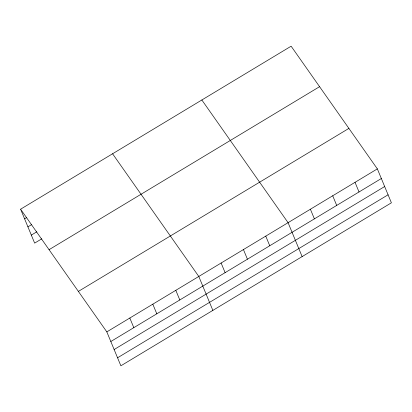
<?xml version="1.0" encoding="UTF-8"?>
<svg xmlns="http://www.w3.org/2000/svg" width="412" height="412" viewBox="0 0 412 412"><rect width="100%" height="100%" fill="white"/><g stroke="black" fill="none" stroke-linecap="round" stroke-linejoin="round"><path stroke-width="0.62" d="M20.6 209.193L291.124 46.196L377.351 168.884L391.4 202.807L120.876 365.804L106.826 331.881L20.6 209.193L34.649 243.116L41.767 238.831M24.591 218.829L26.78 217.51M27.913 226.847L31.745 224.535M31.333 235.103L36.807 231.802M49.054 249.682L319.578 86.68M78.373 291.397L348.897 128.395M106.826 331.881L377.351 168.884M110.818 341.522L381.342 178.52M114.134 349.536L384.659 186.533M117.554 357.791L388.078 194.794M201.849 99.982L288.076 222.671L302.125 256.594M112.579 153.774L198.8 276.462L212.855 310.385M355.031 182.331L359.022 191.966M332.711 195.777L336.702 205.413M310.396 209.224L314.387 218.86M265.755 236.122L269.747 245.758M243.441 249.569L247.432 259.205M221.12 263.016L225.112 272.651M175.806 290.316L179.802 299.957M152.816 304.174L156.807 313.81M129.821 318.028L133.812 327.664"/></g></svg>
